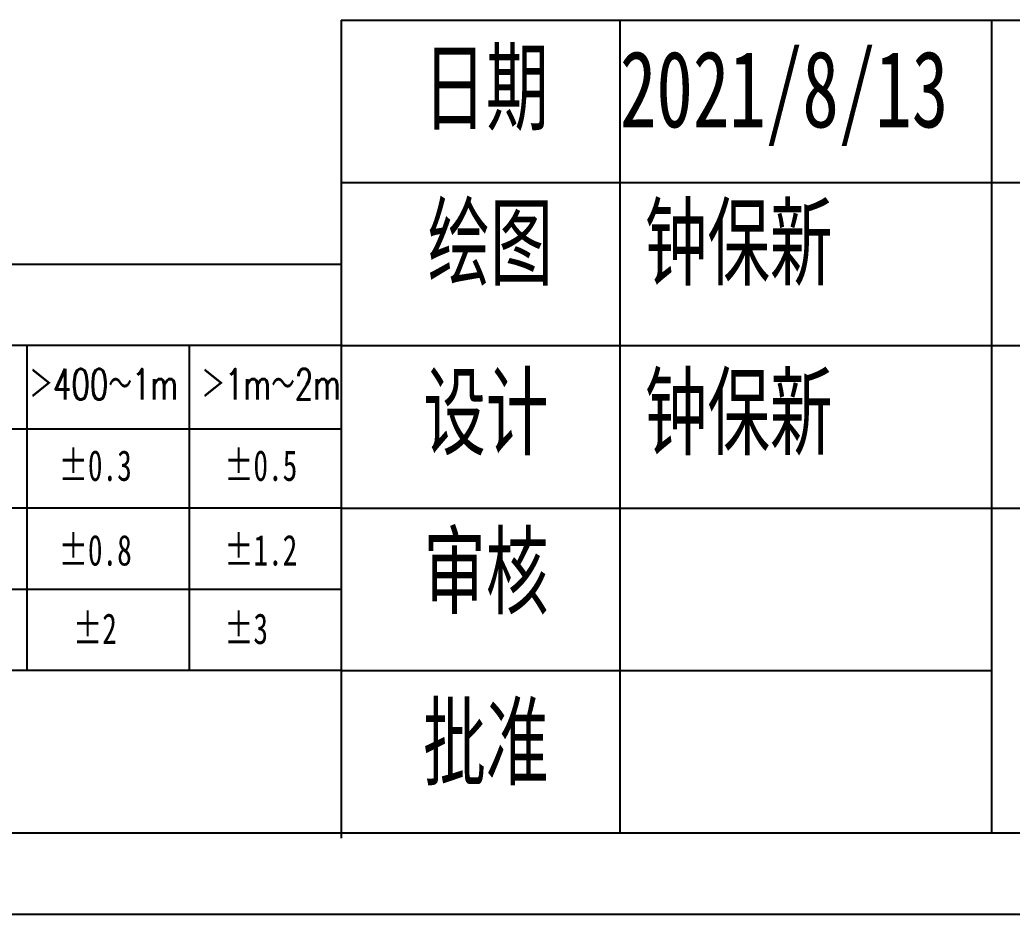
# Model space of a CAD drawing. Header units: millimetres. Extents: x 1 to 7426, y 0 to 5250.
# Drawn here: x 3756 to 4824, y 0 to 962 of the extents above; entities that cross this region are included whole.
import ezdxf

# ---------------------------------------------------------------- set-up
doc = ezdxf.new("R2010")
doc.units = ezdxf.units.MM
doc.header["$LTSCALE"] = 25
doc.layers.add('图框层', color=7, linetype='Continuous')
doc.styles.add('SLDTEXTSTYLE0', font='TXT', dxfattribs={"width": 0.7, "bigfont": 'bigfont'})
doc.styles.add('SLDTEXTSTYLE2', font='TXT', dxfattribs={"width": 0.7})

msp = doc.modelspace()

# ---------------------------------------------------------------- linework, layer by layer
at = {"layer": '图框层', "lineweight": 25}
for p, q in [((4802.122, 961.88), (4802.122, 87.421)), ((4102.122, 961.513), (4102.122, 81.211)), ((4402.122, 961.513), (4402.122, 86.946))]:
    msp.add_line(p, q, dxfattribs=at)
at = {"layer": '图框层'}
for p, q in [((4102.122, 961.513), (7338.05, 961.513)), ((7338.05, 786.513), (4102.122, 786.513)), ((2577.122, 699.013), (4102.122, 699.013)), ((4102.122, 611.513), (2877.117, 611.513)), ((3763.442, 611.513), (3763.442, 261.88)), ((3938.442, 611.513), (3938.442, 261.88)), ((4102.122, 611.513), (7339.622, 611.513)), ((4102.122, 521.362), (2877.117, 521.362)), ((4102.122, 436.513), (2577.122, 436.513)), ((4102.122, 436.513), (4802.122, 436.513)), ((4802.122, 436.513), (7338.05, 436.513)), ((4102.122, 349.013), (2577.122, 349.013)), ((4102.122, 261.88), (2577.122, 261.88)), ((4102.122, 261.88), (4802.122, 261.88)), ((400.55, 87.054), (7338.05, 87.054)), ((3802.122, 87.054), (3802.122, 86.783)), ((0.55, -0.446), (7425.55, -0.446))]:
    msp.add_line(p, q, dxfattribs=at)

# ---------------------------------------------------------------- texts
at = {"color": 7, "linetype": 'Continuous', "lineweight": 0, "attachment_point": 1}
for s, insert, char_height, style in [('\\M+193FA\\M+18AFA', (4190.617, 930.168), 87.5, 'SLDTEXTSTYLE0'), ('2021/8/13', (4402.154, 928.723), 82.5, 'SLDTEXTSTYLE2'), ('绘图', (4195.166, 763.348), 87.5, 'SLDTEXTSTYLE0'), ('钟\\M+195DB\\M+19056', (4429.005, 763.348), 87.5, 'SLDTEXTSTYLE0'), ('设计', (4190.495, 580.892), 87.5, 'SLDTEXTSTYLE0'), ('钟\\M+195DB\\M+19056', (4429.005, 580.892), 87.5, 'SLDTEXTSTYLE0'), ('审\\M+18A6A', (4190.495, 409.646), 87.5, 'SLDTEXTSTYLE0'), ('\\M+194E1\\M+18F79', (4190.495, 225.729), 87.5, 'SLDTEXTSTYLE0')]:
    msp.add_mtext(s, dxfattribs=dict(at, insert=insert, char_height=char_height, style=style))
at = {"layer": '图框层', "color": 7, "attachment_point": 1}
for s, insert, char_height, style in [('\\M+18184400\\M+181601m', (3766.38, 586.31), 33.07292, 'SLDTEXTSTYLE0'), ('\\M+181841m\\M+181602m', (3951.629, 586.31), 33.07292, 'SLDTEXTSTYLE0'), ('±0.3', (3797.891, 498.845), 33.0729, 'SLDTEXTSTYLE2'), ('±0.5', (3976.067, 498.845), 33.0729, 'SLDTEXTSTYLE2'), ('±0.8', (3797.891, 407.745), 33.0729, 'SLDTEXTSTYLE2'), ('±1.2', (3976.067, 407.745), 33.0729, 'SLDTEXTSTYLE2'), ('±2', (3813.325, 323.285), 33.0729, 'SLDTEXTSTYLE2'), ('±3', (3976.067, 323.285), 33.0729, 'SLDTEXTSTYLE2')]:
    msp.add_mtext(s, dxfattribs=dict(at, insert=insert, char_height=char_height, style=style))

doc.saveas('drawing.dxf')
